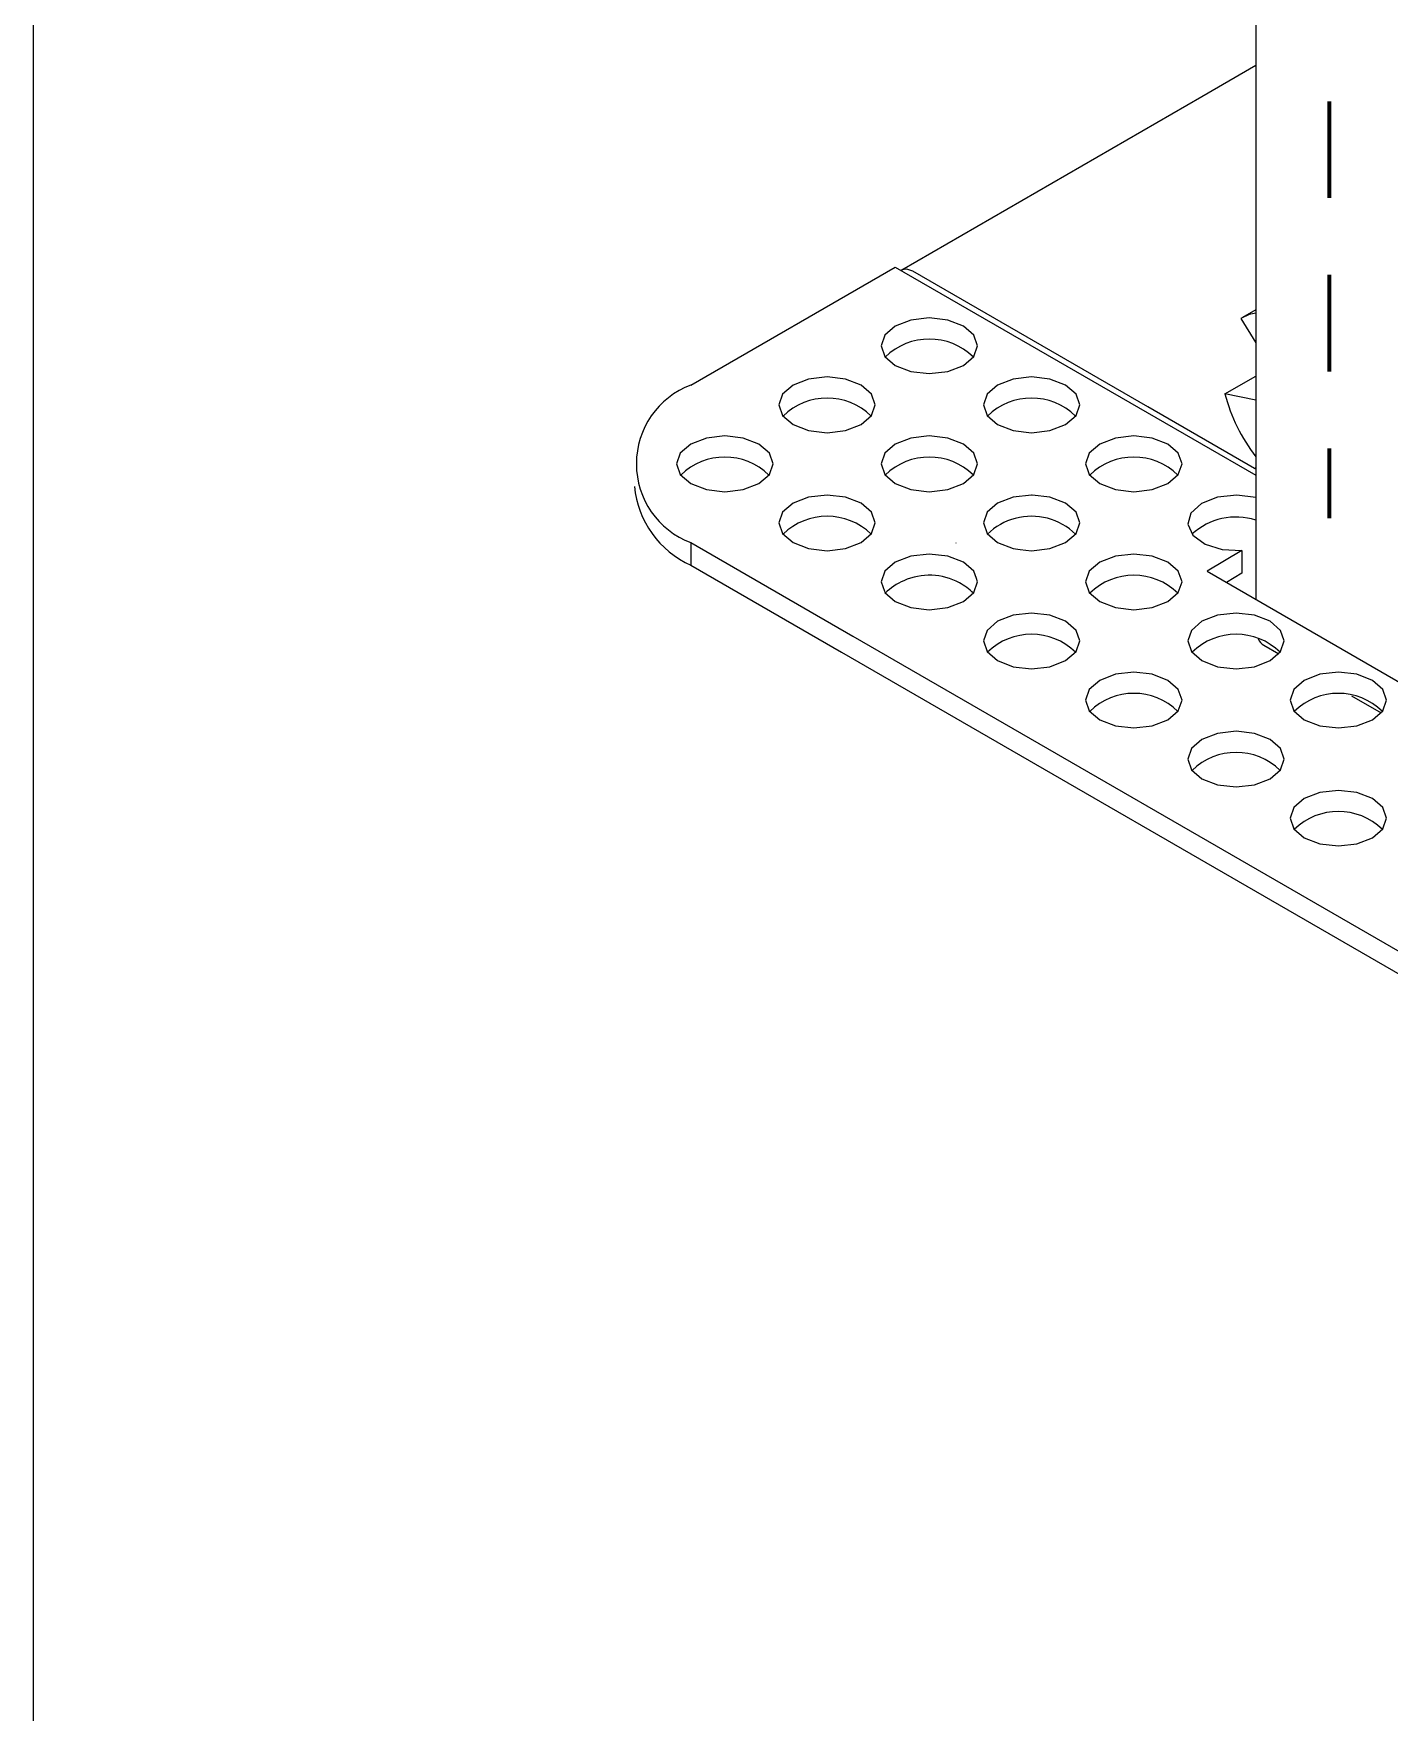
# Model space of a CAD drawing. Extents: x 0 to 6.13, y -7.8 to 0.
# Drawn here: x 0 to 1.758, y -5.593 to -3.417 of the extents above; entities that cross this region are included whole.
import ezdxf

# ---------------------------------------------------------------- set-up
doc = ezdxf.new("R2010")
doc.units = 0
doc.header["$LTSCALE"] = 0.5
doc.header["$MEASUREMENT"] = 0
doc.linetypes.add('HIDDEN', pattern=[0.375, 0.25, -0.125])
for name, color, linetype in [('Brackets', 181, 'CONTINUOUS'), ('End Cap', 92, 'CONTINUOUS'), ('Hardware', 242, 'CONTINUOUS'), ('Housing', 150, 'CONTINUOUS')]:
    doc.layers.add(name, color=color, linetype=linetype)
doc.layers.add('Text-Unprinted', color=131, linetype='CONTINUOUS', plot=False)

msp = doc.modelspace()

# ---------------------------------------------------------------- linework, layer by layer
at = {"layer": 'Brackets', "transparency": 16777216}
for p, q in [((0.8522, -3.8723), (1.1173, -3.7192)), ((1.1173, -3.7192), (1.4442, -3.9079)), ((1.4442, -3.9079), (1.5849, -3.9891)), ((0.8522, -4.0764), (1.0623, -4.1976)), ((0.8522, -4.0764), (0.8522, -4.1057)), ((1.5668, -4.0867), (1.5219, -4.1135)), ((1.5668, -4.0867), (1.5668, -4.116)), ((0.8522, -4.1057), (1.0475, -4.2184)), ((1.5219, -4.1135), (1.862, -4.3098)), ((1.5668, -4.116), (1.5469, -4.1279)), ((1.0623, -4.1976), (3.4688, -5.5869)), ((1.0475, -4.2184), (3.418, -5.5869))]:
    msp.add_line(p, q, dxfattribs=at)
at = {"layer": 'Brackets', "transparency": 16777216, "flags": 128}
for points in [[(1.2057, -3.7957), (1.1855, -3.7879), (1.1615, -3.7852), (1.1376, -3.7879), (1.1173, -3.7957), (1.1038, -3.8074), (1.099, -3.8212), (1.1038, -3.835), (1.1173, -3.8467), (1.1376, -3.8546), (1.1615, -3.8573), (1.1855, -3.8546), (1.2057, -3.8467), (1.2193, -3.835), (1.224, -3.8212), (1.2193, -3.8074), (1.2057, -3.7957)], [(1.0731, -3.8723), (1.0529, -3.8644), (1.029, -3.8617), (1.005, -3.8644), (0.9848, -3.8723), (0.9712, -3.884), (0.9665, -3.8978), (0.9712, -3.9116), (0.9848, -3.9233), (1.005, -3.9311), (1.029, -3.9339), (1.0529, -3.9311), (1.0731, -3.9233), (1.0867, -3.9116), (1.0915, -3.8978), (1.0867, -3.884), (1.0731, -3.8723)], [(1.3383, -3.8723), (1.318, -3.8644), (1.2941, -3.8617), (1.2702, -3.8644), (1.2499, -3.8723), (1.2364, -3.884), (1.2316, -3.8978), (1.2364, -3.9116), (1.2499, -3.9233), (1.2702, -3.9311), (1.2941, -3.9339), (1.318, -3.9311), (1.3383, -3.9233), (1.3519, -3.9116), (1.3566, -3.8978), (1.3519, -3.884), (1.3383, -3.8723)], [(0.9406, -3.9488), (0.9203, -3.941), (0.8964, -3.9382), (0.8725, -3.941), (0.8522, -3.9488), (0.8386, -3.9605), (0.8339, -3.9743), (0.8386, -3.9881), (0.8522, -3.9998), (0.8725, -4.0076), (0.8964, -4.0104), (0.9203, -4.0076), (0.9406, -3.9998), (0.9541, -3.9881), (0.9589, -3.9743), (0.9541, -3.9605), (0.9406, -3.9488)], [(1.2057, -3.9488), (1.1855, -3.941), (1.1615, -3.9382), (1.1376, -3.941), (1.1173, -3.9488), (1.1038, -3.9605), (1.099, -3.9743), (1.1038, -3.9881), (1.1173, -3.9998), (1.1376, -4.0076), (1.1615, -4.0104), (1.1855, -4.0076), (1.2057, -3.9998), (1.2193, -3.9881), (1.224, -3.9743), (1.2193, -3.9605), (1.2057, -3.9488)], [(1.4403, -3.9398), (1.4267, -3.9382), (1.4028, -3.941), (1.3825, -3.9488), (1.369, -3.9605), (1.3642, -3.9743), (1.3672, -3.9829)], [(1.3672, -3.9829), (1.369, -3.9881), (1.3825, -3.9998), (1.4028, -4.0076), (1.4267, -4.0104), (1.4506, -4.0076), (1.4709, -3.9998), (1.4844, -3.9881), (1.4892, -3.9743), (1.4844, -3.9605), (1.4709, -3.9488)], [(1.4709, -3.9488), (1.4506, -3.941), (1.4403, -3.9398)], [(1.0731, -4.0253), (1.0529, -4.0175), (1.029, -4.0148), (1.005, -4.0175), (0.9848, -4.0253), (0.9712, -4.037), (0.9665, -4.0509), (0.9712, -4.0647), (0.9848, -4.0764), (1.005, -4.0842), (1.029, -4.0869), (1.0529, -4.0842), (1.0731, -4.0764), (1.0867, -4.0647), (1.0915, -4.0509), (1.0867, -4.037), (1.0731, -4.0253)], [(1.2949, -4.0149), (1.2941, -4.0148), (1.2702, -4.0175), (1.2499, -4.0253), (1.2364, -4.037), (1.2316, -4.0509), (1.2364, -4.0647), (1.2499, -4.0764), (1.2702, -4.0842), (1.2792, -4.0852)], [(1.2792, -4.0852), (1.2941, -4.0869), (1.318, -4.0842), (1.3383, -4.0764), (1.3519, -4.0647), (1.3566, -4.0509), (1.3519, -4.037), (1.3383, -4.0253)], [(1.3383, -4.0253), (1.318, -4.0175), (1.2949, -4.0149)], [(1.5849, -4.0179), (1.5603, -4.0148), (1.5353, -4.0175), (1.5143, -4.0258), (1.5007, -4.0382), (1.4969, -4.0527), (1.5033, -4.0669), (1.5191, -4.0785), (1.5414, -4.0854), (1.5668, -4.0867), (1.5668, -4.0867)], [(1.2057, -4.1019), (1.1855, -4.0941), (1.1615, -4.0913), (1.1376, -4.0941), (1.1173, -4.1019), (1.1038, -4.1136), (1.099, -4.1274), (1.1032, -4.1394)], [(1.2225, -4.1228), (1.2193, -4.1136), (1.2057, -4.1019)], [(1.4709, -4.1019), (1.4506, -4.0941), (1.4267, -4.0913), (1.4028, -4.0941), (1.3825, -4.1019), (1.369, -4.1136), (1.3642, -4.1274), (1.369, -4.1412), (1.3825, -4.1529), (1.4028, -4.1607), (1.4267, -4.1635), (1.4506, -4.1607), (1.4709, -4.1529), (1.4844, -4.1412), (1.4892, -4.1274), (1.4844, -4.1136), (1.4709, -4.1019)], [(1.1032, -4.1394), (1.1038, -4.1412), (1.1173, -4.1529), (1.1376, -4.1607), (1.1615, -4.1635), (1.1855, -4.1607), (1.2057, -4.1529), (1.2193, -4.1412), (1.224, -4.1274), (1.2225, -4.1228)], [(1.3383, -4.1784), (1.318, -4.1706), (1.2941, -4.1678), (1.2702, -4.1706), (1.2499, -4.1784), (1.2364, -4.1901), (1.2316, -4.2039), (1.2364, -4.2177), (1.2499, -4.2294), (1.2702, -4.2373), (1.2941, -4.24), (1.318, -4.2373), (1.3383, -4.2294), (1.3519, -4.2177), (1.3566, -4.2039), (1.3519, -4.1901), (1.3383, -4.1784)], [(1.6035, -4.1784), (1.5832, -4.1706), (1.5593, -4.1678), (1.5354, -4.1706), (1.5151, -4.1784), (1.5015, -4.1901), (1.4968, -4.2039), (1.5015, -4.2177), (1.5151, -4.2294), (1.5354, -4.2373), (1.5593, -4.24), (1.5832, -4.2373), (1.6035, -4.2294), (1.617, -4.2177), (1.6218, -4.2039), (1.617, -4.1901), (1.6035, -4.1784)], [(1.4709, -4.255), (1.4506, -4.2471), (1.4267, -4.2444), (1.4028, -4.2471), (1.3825, -4.255), (1.369, -4.2667), (1.3642, -4.2805), (1.369, -4.2943), (1.3825, -4.306), (1.4028, -4.3138), (1.4267, -4.3165), (1.4506, -4.3138), (1.4709, -4.306), (1.4844, -4.2943), (1.4892, -4.2805), (1.4844, -4.2667), (1.4709, -4.255)], [(1.7361, -4.255), (1.7158, -4.2471), (1.6919, -4.2444), (1.6679, -4.2471), (1.6477, -4.255), (1.6341, -4.2667), (1.6294, -4.2805), (1.6341, -4.2943), (1.6477, -4.306), (1.6679, -4.3138), (1.6919, -4.3165), (1.7158, -4.3138), (1.7361, -4.306), (1.7496, -4.2943), (1.7544, -4.2805), (1.7496, -4.2667), (1.7361, -4.255)], [(1.6035, -4.3315), (1.5832, -4.3237), (1.5593, -4.3209), (1.5354, -4.3237), (1.5151, -4.3315), (1.5015, -4.3432), (1.4968, -4.357), (1.5015, -4.3708), (1.5151, -4.3825), (1.5354, -4.3903), (1.5593, -4.3931), (1.5832, -4.3903), (1.6035, -4.3825), (1.617, -4.3708), (1.6218, -4.357), (1.617, -4.3432), (1.6035, -4.3315)], [(1.7361, -4.408), (1.7158, -4.4002), (1.6919, -4.3975), (1.6679, -4.4002), (1.6477, -4.408), (1.6341, -4.4197), (1.6294, -4.4335), (1.6341, -4.4474), (1.6477, -4.4591), (1.6679, -4.4669), (1.6919, -4.4696), (1.7158, -4.4669), (1.7361, -4.4591), (1.7496, -4.4474), (1.7544, -4.4335), (1.7496, -4.4197), (1.7361, -4.408)]]:
    msp.add_lwpolyline(points, dxfattribs=at)
at = {"layer": 'Brackets', "transparency": 16777216}
for centre, radius, start, end in [((1.1615, -3.8943), 0.0817, 45.6215, 134.3785), ((0.8909, -3.9743), 0.1092, 110.7834, 249.2166), ((1.029, -3.9708), 0.0817, 45.6215, 134.3785), ((1.2941, -3.9708), 0.0817, 45.6215, 134.3785), ((0.8964, -4.0473), 0.0817, 45.6215, 134.3785), ((1.1615, -4.0473), 0.0817, 45.6215, 134.3785), ((1.4267, -4.0473), 0.0817, 45.6215, 134.3785), ((0.9041, -3.9912), 0.1257, 185.6948, 245.6253), ((1.029, -4.1239), 0.0817, 45.6215, 134.3785), ((1.2941, -4.1239), 0.0817, 104.9348, 134.3785), ((1.2941, -4.1239), 0.0817, 45.6215, 104.9348), ((1.5591, -4.1271), 0.0839, 72.1047, 132.771), ((1.1615, -4.2004), 0.0817, 113.9595, 134.3785), ((1.1615, -4.2004), 0.0817, 61.4626, 113.9595), ((1.1615, -4.2004), 0.0817, 45.6215, 61.4626), ((1.4267, -4.2004), 0.0817, 45.6215, 134.3785), ((1.2941, -4.2769), 0.0817, 45.6215, 134.3785), ((1.5593, -4.2769), 0.0817, 45.6215, 134.3785), ((1.4267, -4.3535), 0.0817, 45.6215, 134.3785), ((1.6919, -4.3535), 0.0817, 45.6215, 134.3785), ((1.5593, -4.43), 0.0817, 45.6215, 134.3785), ((1.6919, -4.5066), 0.0817, 45.6215, 134.3785)]:
    msp.add_arc(centre, radius, start, end, dxfattribs=at)
at = {"layer": 'End Cap', "transparency": 16777216}
for p, q in [((1.5849, -2.1545), (1.5849, -4.1499)), ((1.5955, -4.2095), (1.6147, -4.2206)), ((1.7091, -4.2751), (1.7473, -4.2971))]:
    msp.add_line(p, q, dxfattribs=at)
at = {"layer": 'End Cap', "color": 1, "linetype": 'HIDDEN', "lineweight": 211, "transparency": 16777216}
msp.add_line((1.68, -2.1545), (1.68, -4.0445), dxfattribs=at)
at = {"layer": 'End Cap', "transparency": 16777216}
msp.add_arc((1.6072, -4.1909), 0.022, 207.748, 237.8328, dxfattribs=at)
at = {"layer": 'Hardware', "transparency": 16777216}
msp.add_line((1.196, -4.0767), (1.1961, -4.0772), dxfattribs=at)
at = {"layer": 'Housing', "transparency": 16777216}
for p, q in [((1.5849, -3.458), (1.5149, -3.4984)), ((1.5149, -3.4984), (1.1257, -3.7231)), ((1.445, -3.9006), (1.14, -3.7245)), ((1.5656, -3.786), (1.5849, -3.8173)), ((1.5849, -3.7748), (1.5678, -3.7847)), ((1.5449, -3.8836), (1.5849, -3.8605)), ((1.5849, -3.8917), (1.5449, -3.8836)), ((1.583, -3.9802), (1.445, -3.9006)), ((1.583, -3.9802), (1.5849, -3.9791)), ((1.5849, -3.981), (1.583, -3.9802))]:
    msp.add_line(p, q, dxfattribs=at)
at = {"layer": 'Housing', "transparency": 16777216, "flags": 128}
for points in [[(1.14, -3.7245), (1.1323, -3.7218), (1.1258, -3.723), (1.125, -3.7236)], [(1.5849, -3.7789), (1.5761, -3.7809), (1.5656, -3.786)]]:
    msp.add_lwpolyline(points, dxfattribs=at)
at = {"layer": 'Housing', "transparency": 16777216}
msp.add_arc((1.7617, -3.8276), 0.2239, 194.479, 217.8588, dxfattribs=at)
at = {"layer": 'Text-Unprinted', "transparency": 16777216}
msp.add_lwpolyline([(0, 0), (6.131, 0), (6.131, -7.7961), (0, -7.7961)], close=True, dxfattribs=at)

doc.saveas('drawing.dxf')
